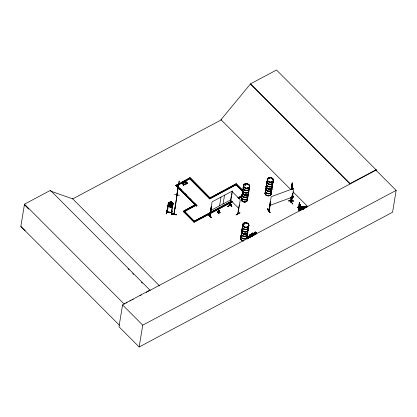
<?xml version="1.0" encoding="UTF-8"?>
<svg xmlns="http://www.w3.org/2000/svg" width="417" height="417" viewBox="0 0 417 417"><rect width="100%" height="100%" fill="white"/><g stroke="black" fill="none" stroke-linecap="round" stroke-linejoin="round"><path stroke-width="0.63" d="M288.72 200.963L293.625 201.14C293.98 200.525 288.444 200.056 288.715 200.984M293.401 196.49L292.176 196.438C293.698 196.887 293.855 195.672 292.192 196.063M293.62 200.999L288.715 200.759M298.452 207.494C298.332 206.498 298.332 209.073 298.41 207.452L298.275 207.082L298.171 207.718M299.302 209.777L299.145 210.418L299.244 209.589L299.614 209.683L299.979 206.608A1.1 0.281 82.2 0 1 300.23 205.633L300.376 204.763M209.73 215.448L210.204 215.438L209.746 215.891L212.081 201.828L232.472 190.986L232.269 192.237M209.824 215.584L210.121 215.74L210.158 215.407M229.996 205.388L229.725 205.091L230.22 204.763M292.317 185.205L292.129 187.17M298.249 207.452L298.692 207.254L299.072 204.294A1.1 0.281 82.2 0 1 299.323 203.314L299.599 202.381L299.614 204.121A1.1 0.281 82.2 0 1 299.484 205.435L298.968 208.078M298.848 207.306L299.072 204.294M299.01 210.048L299.114 209.412L299.453 209.6M299.542 209.626L299.875 210.392L300.396 207.755A1.1 0.281 82.2 0 0 300.521 206.441L300.443 204.705L300.162 205.638A1.1 0.281 82.2 0 0 299.917 206.618L299.698 209.694M292.103 188.484L292.27 186.42M298.301 207.504L298.608 207.327M291.942 189.485L292.421 185.998L292.254 183.172M292.088 189.109L292.015 186.743C290.712 194.358 292.484 181.734 291.811 188.275L291.999 187.942M292.14 189.115L292.036 185.487M292.479 189.094L292.426 187.853M291.686 188.317L291.989 186.138L292.077 186.389M291.754 186.806L291.827 185.831M292.307 184.001L291.848 186.847L292.056 186.467M291.546 189.61L291.66 188.145M293.417 196.152L292.192 196.099M299.614 204.121L299.536 202.386M299.651 209.746L299.385 209.793M300.396 207.755L300.329 207.765A1.1 0.281 82.2 0 0 300.459 206.451L300.443 204.705M291.332 189.334L291.483 188.364L291.384 189.334M174.41 194.504L179.289 195.292M292.244 184.027L292.108 186.477M291.097 197.522L290.821 197.512M291.337 200.525L291.035 200.848L290.878 197.549M229.85 205.472L230.174 205.028M218.701 212.967L219.128 210.163L217.846 212.237L218.701 212.967L219.467 212.706L219.196 210.262M176.516 214.51L176.459 214.891L171.575 214.166L171.632 213.785L176.511 214.531M176.954 194.979L176.683 195.307L177.022 194.708M176.777 194.671L176.881 195.307L179.221 180.936L173.957 214.317L175.437 205.216M174.165 214.27L174.249 213.697M175.609 205.242L175.395 205.545M178.184 186.222L176.704 195.318M175.004 208.995L177.793 189.672M217.174 212.154L218.607 213.488L220.239 212.623M25.14 230.815L20.85 226.457L24.499 204.163L50.441 190.371L149.958 290.133L149.854 290.769L149.62 290.534L375.972 170.183L376.04 169.771L276.518 70.014L250.581 83.807L221.026 119.663L221.26 119.898L72.73 198.873L50.942 191.221M50.337 191.007L50.441 190.371M124.808 303.727L122.556 304.926L118.981 326.761L139.158 346.986L392.574 212.243L396.15 190.407L375.972 170.183M139.158 346.986L142.734 325.151L396.15 190.407M167.087 210.241L166.816 210.189L166.216 213.806L166.487 213.853L167.055 210.189M166.779 212.107L166.956 211.643L171.236 212.383M168.718 203.329L168.26 203.381L168.718 203.329L167.316 212.196L167.295 211.7L166.873 211.831L167.368 211.878M172.284 203.215L171.543 202.725L172.284 203.215L171.955 205.221L171.012 205.951L169.521 205.706L168.859 204.711L169.193 202.688L170.053 202.469M169.349 206.764L170.178 201.348L171.773 201.656M170.402 201.984L170.464 201.614L171.423 201.781L171.361 202.146L170.402 201.984L171.366 202.136M171.152 205.086L169.662 204.83L171.152 205.091L171.481 203.079L169.99 202.824L171.481 203.084M172.654 202.949L171.533 202.761L171.778 201.62M171.705 212.592L171.288 212.373C170.725 213.045 171.971 212.159 171.674 212.785M172.612 203.97L173.05 204.043L172.612 203.97L171.21 212.858M175.76 185.497L176.553 184.83L197.064 205.706L196.318 206.102L175.76 185.497L190.037 177.658L210.549 198.534L190.037 177.658M172.607 206.253L173.081 203.35M171.585 212.91L173.138 203.345L172.69 202.876L168.963 202.266L168.343 202.532L166.821 212.149L171.595 212.931M172.023 210.877L171.637 214.698L171.429 214.489M181.948 183.735L182.286 183.391L183.402 183.965L181.948 183.735L183.407 184.225L181.979 183.553M183.277 182.86L183.569 182.709L183.277 182.86L183.402 183.965M183.741 183.866C187.541 185.007 182.568 184.668 183.569 182.709M183.902 185.028L183.579 185.367L183.902 185.028L183.751 184.126L185.179 184.35M183.871 185.211L183.751 184.126M184.429 182.417L184.767 182.073L185.909 182.464L184.429 182.417L185.888 182.907L186.06 184.048L186.378 183.709L186.232 182.808L187.629 183.214L186.201 182.99L186.05 181.39L185.732 181.723L185.883 182.646M183.72 184.309L184.872 184.512M186.05 181.39L185.732 181.723M185.888 182.907L184.46 182.234M186.06 184.048L185.919 182.724M195.886 204.528L195.927 204.252L183.141 211.304L194.02 222.209L232.566 201.713M189.25 178.325L189.297 178.054L209.808 198.93L189.709 178.784M196.318 206.102L197.105 205.435M194.02 222.209L232.04 201.745M194.76 221.813L184.528 211.237M209.949 197.934L236.225 183.715L242.929 190.433M210.121 215.74L211.45 206.842L211.106 207.03L209.636 215.787L210.017 215.579L211.252 208.047M207.947 214.38L211.033 217.492L211.273 217.194M219.582 205.816L221.01 197.085M223.085 203.955L224.518 195.219M227.698 206.524L231.628 204.382L227.812 206.425M237.826 213.874L240.291 199.769L232.071 191.523L229.746 205.795L231.341 196.97M230.158 204.58L229.939 204.893M230.919 200.504L230.168 205.081L229.731 205.055M231.451 197.225L231.659 195.98M231.862 194.729L232.066 193.483M228.61 203.418L231.716 206.493L228.657 203.225M243.08 191.721L235.485 184.105L235.438 184.382L236.225 183.715M236.126 214.958L239.884 212.66L239.937 212.925M237.805 213.885L239.285 204.935M247.625 238.451L247.813 237.294L249.121 236.246L249.298 235.167L250.544 234.495L250.372 235.569L251.222 235.11L251.753 235.756L252.947 234.224L251.962 235.866M247.568 239.009L248.313 236.679M248.23 238.456L248.475 236.95L249.121 236.246M248.855 238.117L249.1 236.616L250.263 235.986L250.018 237.492M249.194 236.293L249.335 235.183L250.581 234.531M250.356 235.662L250.544 234.495M250.643 237.153L250.888 235.652L250.32 235.631M253.155 234.182L252.587 234.156L252.775 232.994L251.524 233.656L251.378 234.766L250.57 235.198M252.811 233.025L251.555 233.692L251.415 234.781L250.732 235.469M251.357 236.496L251.587 235.313L251.232 235.193M252.551 234.125L252.728 233.051M252.28 236.022L252.53 234.516L251.357 235.136M252.421 236.491L252.707 234.719M252.457 236.47L252.744 234.755M253.166 235.386L254.156 232.603L255.433 231.961L255.214 233.093L256.403 232.78M253.708 235.553L253.953 234.046L255.121 233.416L254.876 234.922M255.402 231.925L255.178 233.061L255.746 233.082L255.496 234.583M256.215 233.927L256.413 232.712L256.257 233.895M269.372 210.267L268.809 210.627L269.189 210.486L270.127 204.757M270.623 201.75L269.262 210.653L268.85 210.757L271.196 196.699L293.792 188.416L291.478 202.506L291.389 202M269.83 212.462C262.027 201.672 275.23 219.561 267.552 208.87M291.144 189.417L292.171 183.172M291.165 189.751L292.171 183.225M291.415 188.797L292.234 183.808M291.332 189.756L291.744 187.259M291.864 186.435L292.484 182.922L292.301 184.074M292.009 187.066L292.192 184.429M292.546 184.132L292.322 185.211L292.426 182.922M291.827 189.381L292.072 187.874M292.145 187.952L292.385 186.8M292.119 188.964L292.426 187.092M292.244 188.672L292.447 187.426M291.071 197.585L291.071 200.832M292.671 188.786L292.614 189.146L292.63 188.062M291.019 200.796L291.561 197.382M291.071 200.874L291.681 197.09M291.733 197.387L291.03 200.541M292.546 193.863L292.927 193.723L292.458 193.749L291.139 202.626L292.161 195.552M292.838 193.603L291.353 202.339L290.983 202.5M292.166 197.231L293.417 197.085L292.155 197.027M292.75 204.054L290.268 200.525L292.791 204.012M298.421 208.417L298.473 208.114L299.375 208.093L299.312 208.469L298.932 206.874L298.066 206.994L298.103 207.791L306.042 206.712M298.473 208.114L298.463 208.766L305.181 207.854M299.562 202.391L299.323 203.314M298.916 207.275L298.968 206.968L298.066 206.994M298.895 209.72L298.911 209.324L299.776 209.204M299.291 208.302L299.338 207.994M299.208 210.835L300.214 210.418L299.317 210.444L299.265 210.747L300.131 210.627L299.76 209.6M302.591 206.749L303.044 207.885M303.461 206.629L303.91 207.77M303.612 207.312L303.347 206.962M304.228 206.524L304.681 207.666M305.098 206.405L305.552 207.546M376.04 169.771L350.098 183.563L350.03 183.975L250.513 84.213M376.593 170.887L376.801 169.615M166.487 213.853L167.087 210.059M168.963 202.266C167.446 203.063 169.589 201.703 170.042 202.521L169.187 202.709M172.664 206.227L171.955 207.213L168.244 206.571M173.128 203.387L172.69 202.876L168.963 202.287L170.042 202.506M171.366 214.651L172.002 210.861M171.413 214.63L172.002 211.002M171.992 207.254L168.233 206.618L167.869 205.419L168.233 206.618L171.997 207.213M269.299 210.314L268.819 210.324L269.288 210.147M291.493 202.474L291.113 202.599M291.592 202.12L291.149 202.308M218.268 212.842L218.935 210.184M245.394 184.981L244.643 184.757L245.285 184.418M244.821 184.517L244.941 184.908M245.232 184.95L245.384 184.84M245.358 184.507L245.305 185.075M247.886 187.744L248.36 187.676M248.141 187.864L248.151 187.551M248.313 187.905L248.417 187.775M243.898 223.668L244.268 223.423M244.284 223.83L244.06 223.58M244.081 223.7L244.346 223.413M244.607 223.893L244.419 223.418M244.815 223.773L244.445 224.096L243.94 223.726M247.145 226.749L247.573 226.639M247.516 226.926L247.145 226.801L247.448 226.556M247.38 226.577L247.177 226.765M247.276 226.89L247.51 226.593L247.662 226.879M268.449 178.44L268.803 178.976L269.299 178.57M268.923 178.768L268.564 178.408L269.017 178.294M269.205 178.57L268.741 178.815M271.993 181.478C272.4 182.417 271.05 181.213 272.139 181.614M298.608 207.275L299.031 208.067L299.484 205.435M250.831 235.381L251.274 235.146L248.323 236.705M217.95 212.576L218.935 210.288L217.846 212.237M218.988 210.152L217.971 211.919M227.771 206.566L231.591 204.507M208.135 214.15L211.252 217.21M211.216 217.366L208.119 214.27L211.195 217.382M298.562 207.437L298.348 207.072L298.379 208.078M291.785 188.786L292.004 187.937M249.788 237.429L250.779 235.813L249.58 237.32C249.272 236.032 247.917 237.195 249.272 237.716M254.646 234.86L255.626 233.212L254.438 234.75C254.109 233.473 252.832 234.609 254.125 235.146M172.612 206.212L171.96 207.171L168.286 206.566M245.347 184.887L245.483 184.538M248.323 187.655L247.901 187.697L248.256 187.926M248.292 187.603L248.402 187.879L248.068 187.598M269.273 178.742L268.517 178.773M271.993 181.494L271.795 181.729M244.268 223.856L244.716 223.616M247.63 226.926L247.568 226.775M256.445 232.743C256.116 231.471 249.267 237.435 253.979 233.676M174.223 214.02L174.181 213.937M303.586 207.317L302.956 207.275L303.263 206.884M171.955 205.216L171.012 205.941L169.521 205.69L168.864 204.695M244.576 223.82L244.56 223.47M270.007 212.373L267.532 208.99L270.065 212.373M167.3 211.883L166.831 211.789M211.56 206.952L211.106 207.03M210.126 215.688L209.84 215.865M229.725 205.107L230.012 204.929M231.716 206.493L228.662 203.366L231.925 206.363M254.224 232.65L255.386 232.019M220.989 119.679L290.67 189.469M177.058 184.809L180.384 183.037M181.494 182.448L185.925 180.092M187.035 179.503L189.996 177.929M186.091 183.866L186.378 183.709M184.84 184.695L185.148 184.533M184.804 210.418L194.775 205.117M196.527 204.856L183.741 211.904L195.933 205.425M211.648 197.032L224.68 190.105M225.811 189.5L230.909 186.79M232.04 186.185L234.875 184.684M209.85 198.659L236.085 184.71L209.808 198.93M210.653 210.564L231.044 199.722M231.44 201.14L194.16 221.213L201.609 217.252M237.737 197.794L242.324 195.354M202.756 216.642L207.911 213.9M209.053 213.29L214.208 210.554M215.354 209.944L220.51 207.202M221.656 206.592L231.393 201.416M238.269 197.762L239.983 196.845M241.13 196.235L242.277 195.63M238.336 198.393L242.35 196.261M238.868 198.362L241.73 196.84M217.189 212.065L218.826 211.169M250.544 235.193L253.489 233.645L253.828 233.817L253.458 233.609L252.634 234.099M149.958 290.133L124.021 303.925L24.499 204.163M125.939 303.123L127.065 302.523M129.885 301.027L131.011 300.428M132.142 299.828L133.268 299.229M140.034 295.632L141.165 295.033M146.237 292.333L149.057 290.831M268.829 210.575L270.242 201.891L270.706 201.864M303.44 207.468C304.217 206.681 302.236 206.936 303.169 207.478M168.385 202.615L168.974 202.344M244.925 184.559L245.394 184.47M245.008 184.856L245.337 184.84M268.751 178.309L268.605 178.591M269.278 210.601L268.897 210.741L268.929 210.455M269.768 205.435L292.364 197.147M291.238 202.297L291.462 202.021M291.17 202.599L291.097 202.109L291.108 202.386M244.993 184.533L245.342 184.622M245.264 184.867L244.935 184.82M237.961 213.348L237.836 213.655M297.993 207.431L306.558 206.134L306.631 206.446L298.082 207.609M306.552 206.368L298.004 207.53L306.631 206.446M298.504 208.208L299.375 208.093M306.907 207.186L298.311 208.354L298.442 208.641L305.765 207.645M306.902 207.244L298.358 208.349M298.369 208.51L305.703 207.536M305.77 207.588L298.395 208.589L297.947 207.369L306.5 206.233M299.813 209.298L298.911 209.324M303.722 209.037L298.791 209.704L303.712 209.068M303.133 209.303L298.848 209.86L303.201 209.355M298.921 209.991L303.195 209.412M301.997 209.704C300.183 210.882 297.67 208.682 299.297 211.07M292.479 187.853L292.526 188.755L292.703 187.608L292.776 188.818L292.651 187.603L292.473 188.755L292.38 188.505M292.254 184.142L292.062 183.803M291.645 186.05L291.546 187.494M292.458 188.489L292.307 188.818M292.166 197.158L293.396 197.215M292.265 186.446L292.254 185.237L292.02 186.383L291.983 185.482M174.275 213.702L174.014 213.624L173.946 214.265M172.393 202.865L172.69 202.876L171.533 202.766M170.459 201.63L171.423 201.786M167.379 211.846L171.653 212.581L171.262 212.534M171.622 212.774L166.873 212.144M268.902 178.278L269.226 178.429M245.097 184.846L244.894 184.481L244.821 184.752M244.034 223.887L244.815 223.684M186.222 182.547L187.66 183.032M186.196 182.729L187.629 183.214M244.956 184.997L244.68 184.632M244.498 223.434L244.842 223.72M251.196 235.157L251.587 235.313M219.592 212.389L219.17 211.789L219.128 210.163M231.498 196.188L231.154 196.376M250.581 83.807L350.098 183.563M292.969 191.773L307.678 206.519M236.184 183.986L242.439 190.256M235.886 184.83L243.038 191.997M230.643 200.259L238.863 208.5M218.941 211.19L220.249 212.534M180.16 188.765L181.531 190.136M184.726 193.342L186.555 195.177M189.751 198.383L191.122 199.753M194.322 202.959L195.693 204.33M175.807 185.226L196.36 205.826M184.481 211.508L194.312 221.364M183.183 211.033L194.061 221.933M72.495 198.638L159.602 285.953M128.019 268.876L128.936 269.799M132.611 273.484L133.534 274.407M141.347 282.241L142.265 283.159M122.556 304.926L142.734 325.151M20.85 226.457L119.45 325.291M24.394 204.799L28.69 209.157M268.626 178.752L268.543 178.466M267.344 209.084L269.851 212.43M239.937 212.915L236.058 214.864M306.13 207.468L305.687 206.253L306.114 207.541M299.224 210.408L299.192 209.402L299.286 209.777M186.201 182.99L186.352 183.892M219.18 210.204L219.483 212.055M185.758 181.541L185.909 182.464M183.537 182.891L183.715 184.048M183.438 184.043L183.579 185.367M219.175 210.309L219.467 212.706M292.406 183.381L292.39 184.465L292.348 183.735M291.499 187.488L291.681 189.771M292.176 186.05L292.213 186.78M219.123 210.345L219.139 212.92M248.678 189.813A3.122 2.314 9.3 0 1 245.509 192.836A3.122 2.314 9.3 0 1 243.33 188.99M249.215 188.265A3.081 2.283 9.3 0 1 245.863 190.663A3.081 2.283 9.3 0 1 243.33 187.363M248.657 189.683A3.075 2.278 9.3 0 1 246.332 192.706A3.075 2.278 9.3 0 1 242.819 189.943M243.007 189.375A3.075 2.278 9.3 0 1 243.392 188.875M248.813 190.678A3.075 2.278 9.3 0 1 245.076 192.988A3.075 2.278 9.3 0 1 243.325 189.282M248.282 191.971A3.075 2.278 9.3 0 1 245.16 194.947A3.075 2.278 9.3 0 1 243.017 191.163A3.07 2.273 9.3 0 0 245.165 194.937A3.07 2.273 9.3 0 0 248.277 191.966M248.657 189.933A3.122 2.314 9.3 0 1 245.488 192.962A3.122 2.314 9.3 0 1 243.309 189.115M249.074 187.4A3.122 2.314 9.3 0 1 245.9 190.428A3.122 2.314 9.3 0 1 243.726 186.581M249.053 187.275A3.075 2.278 9.3 0 1 245.931 190.251A3.075 2.278 9.3 0 1 243.783 186.467M249.053 187.525A3.122 2.314 9.3 0 1 245.884 190.553A3.122 2.314 9.3 0 1 243.705 186.707M248.282 192.023A3.086 2.288 9.3 0 1 245.149 195.015A3.086 2.288 9.3 0 1 242.996 191.215M247.552 196.678A3.122 2.314 9.3 0 1 244.383 199.707A3.122 2.314 9.3 0 1 242.204 195.86M247.86 194.546A3.075 2.278 9.3 0 1 244.737 197.528A3.075 2.278 9.3 0 1 242.595 193.738M247.531 196.553A3.075 2.278 9.3 0 1 244.81 199.571A3.075 2.278 9.3 0 1 241.886 196.245M247.463 196.954A3.075 2.278 9.3 0 1 244.346 199.936A3.075 2.278 9.3 0 1 242.199 196.152M247.156 198.836A3.075 2.278 9.3 0 1 244.435 201.859A3.075 2.278 9.3 0 1 241.511 198.528A3.07 2.273 9.3 0 0 244.435 201.849A3.07 2.273 9.3 0 0 247.151 198.836A3.086 2.288 9.3 0 1 244.43 201.922A3.086 2.288 9.3 0 1 241.49 198.575M247.531 196.803A3.122 2.314 9.3 0 1 244.362 199.832A3.122 2.314 9.3 0 1 242.183 195.985M247.948 194.27A3.122 2.314 9.3 0 1 244.779 197.298A3.122 2.314 9.3 0 1 242.6 193.452M247.927 194.14A3.075 2.278 9.3 0 1 244.805 197.121A3.075 2.278 9.3 0 1 242.663 193.337M247.927 194.395A3.122 2.314 9.3 0 1 244.758 197.423A3.122 2.314 9.3 0 1 242.579 193.577M248.256 192.201A3.086 2.288 9.3 0 1 245.921 195.234A3.086 2.288 9.3 0 1 242.397 192.461M242.585 191.888A3.086 2.288 9.3 0 1 242.97 191.393M242.397 192.581A3.07 2.273 9.3 0 0 245.9 195.344A3.07 2.273 9.3 0 0 248.219 192.326A3.075 2.278 9.3 0 1 245.102 195.307A3.075 2.278 9.3 0 1 242.96 191.518A3.07 2.273 9.3 0 0 242.585 192.018M247.938 228.813A3.122 2.314 9.3 0 1 244.769 231.842A3.122 2.314 9.3 0 1 242.59 227.995M248.245 226.681A3.075 2.278 9.3 0 1 245.921 229.704A3.075 2.278 9.3 0 1 242.407 226.937M242.595 226.368A3.075 2.278 9.3 0 1 242.981 225.873M247.917 228.688A3.075 2.278 9.3 0 1 244.795 231.664A3.075 2.278 9.3 0 1 242.652 227.88M247.849 229.089A3.075 2.278 9.3 0 1 244.727 232.071A3.075 2.278 9.3 0 1 242.585 228.281M247.536 230.971A3.07 2.273 9.3 0 1 244.821 233.984A3.07 2.273 9.3 0 1 241.902 230.658A3.07 2.273 9.3 0 0 244.821 233.994A3.07 2.273 9.3 0 0 247.536 230.976A3.075 2.278 9.3 0 1 244.419 233.953A3.075 2.278 9.3 0 1 242.277 230.163M247.917 228.938A3.122 2.314 9.3 0 1 244.748 231.967A3.122 2.314 9.3 0 1 242.569 228.12M248.334 226.405A3.122 2.314 9.3 0 1 245.16 229.433A3.122 2.314 9.3 0 1 242.986 225.587M248.313 226.275A3.075 2.278 9.3 0 1 245.191 229.256A3.075 2.278 9.3 0 1 243.048 225.472M248.313 226.53A3.122 2.314 9.3 0 1 245.144 229.553A3.122 2.314 9.3 0 1 242.965 225.712M247.119 233.551A3.075 2.278 9.3 0 1 244.398 236.569A3.075 2.278 9.3 0 1 241.474 233.239M247.015 236.147A3.075 2.278 9.3 0 1 243.669 238.534A3.075 2.278 9.3 0 1 241.146 235.245M246.723 235.959A3.075 2.278 9.3 0 1 244.002 238.983A3.075 2.278 9.3 0 1 241.078 235.652M240.771 237.534A3.075 2.278 9.3 0 0 243.299 240.823A3.07 2.273 9.3 0 1 240.776 237.528A3.086 2.288 9.3 0 0 243.288 240.88M247.02 236.408A3.122 2.314 9.3 0 1 243.622 238.837A3.122 2.314 9.3 0 1 241.057 235.496M247.041 236.283A3.122 2.314 9.3 0 1 243.643 238.712A3.122 2.314 9.3 0 1 241.078 235.37M247.437 233.874A3.122 2.314 9.3 0 1 244.039 236.298A3.122 2.314 9.3 0 1 241.469 232.957M247.411 233.734A3.075 2.278 9.3 0 1 244.065 236.126A3.075 2.278 9.3 0 1 241.537 232.837M242.22 230.523A3.075 2.278 9.3 0 0 241.834 231.023A3.07 2.273 9.3 0 1 242.225 230.533M247.417 234A3.122 2.314 9.3 0 1 243.617 236.345A3.122 2.314 9.3 0 1 241.839 232.577M247.516 231.206A3.086 2.288 9.3 0 1 245.571 234.203A3.086 2.288 9.3 0 1 241.678 232.071M241.657 231.466A3.086 2.288 9.3 0 1 242.23 230.398M272.421 183.699A3.122 2.314 9.3 0 1 269.252 186.727A3.122 2.314 9.3 0 1 267.073 182.881M272.958 182.156A3.081 2.283 9.3 0 1 269.606 184.549A3.081 2.283 9.3 0 1 267.073 181.254M272.405 183.569A3.081 2.283 9.3 0 1 269.278 186.555A3.081 2.283 9.3 0 1 267.13 182.761M272.567 184.564A3.081 2.283 9.3 0 1 269.21 186.962A3.081 2.283 9.3 0 1 266.677 183.662M266.187 186.118A3.075 2.278 9.3 0 0 269.7 188.88A3.075 2.278 9.3 0 0 272.025 185.857A3.07 2.273 9.3 0 1 269.7 188.87A3.07 2.273 9.3 0 1 266.197 186.112M272.4 183.824A3.122 2.314 9.3 0 1 269.231 186.852A3.122 2.314 9.3 0 1 267.052 183.006M272.817 181.291A3.122 2.314 9.3 0 1 269.643 184.319A3.122 2.314 9.3 0 1 267.464 180.472M273.026 181.749A3.081 2.283 9.3 0 1 269.278 184.064A3.081 2.283 9.3 0 1 267.521 180.352M273.026 182.015A3.122 2.314 9.3 0 1 269.622 184.439A3.122 2.314 9.3 0 1 267.057 181.098M272.025 185.914A3.086 2.288 9.3 0 1 269.695 188.948A3.086 2.288 9.3 0 1 266.166 186.17M266.359 185.601A3.086 2.288 9.3 0 1 266.739 185.101M266.171 186.253A3.07 2.273 9.3 0 0 269.679 189.016A3.07 2.273 9.3 0 0 271.999 185.998A3.081 2.283 9.3 0 1 268.882 188.984A3.081 2.283 9.3 0 1 266.729 185.19A3.07 2.273 9.3 0 0 266.359 185.69M271.295 190.569A3.122 2.314 9.3 0 1 268.126 193.597A3.122 2.314 9.3 0 1 265.947 189.751M271.608 188.432A3.081 2.283 9.3 0 1 269.278 191.466A3.081 2.283 9.3 0 1 265.759 188.692M265.947 188.124A3.081 2.283 9.3 0 1 266.333 187.624M271.279 190.439A3.081 2.283 9.3 0 1 268.152 193.425A3.081 2.283 9.3 0 1 266.004 189.631M271.206 190.845A3.075 2.278 9.3 0 1 268.887 193.869A3.075 2.278 9.3 0 1 265.374 191.106M265.561 190.538A3.075 2.278 9.3 0 1 265.942 190.037M271.274 190.694A3.122 2.314 9.3 0 1 268.105 193.723A3.122 2.314 9.3 0 1 265.926 189.876M271.691 188.161A3.122 2.314 9.3 0 1 268.522 191.184A3.122 2.314 9.3 0 1 266.343 187.342M271.67 188.031A3.075 2.278 9.3 0 1 268.548 191.012A3.075 2.278 9.3 0 1 266.406 187.223M272.192 186.806A3.075 2.278 9.3 0 1 268.449 189.115A3.075 2.278 9.3 0 1 266.703 185.409A3.07 2.273 9.3 0 0 268.454 189.104A3.07 2.273 9.3 0 0 272.186 186.8M271.67 188.286A3.122 2.314 9.3 0 1 268.501 191.309A3.122 2.314 9.3 0 1 266.322 187.462M271.999 186.091A3.086 2.288 9.3 0 1 268.861 189.083A3.086 2.288 9.3 0 1 266.713 185.284M265.613 192.06A3.075 2.278 9.3 0 0 267.756 195.849A3.075 2.278 9.3 0 0 270.878 192.868A3.07 2.273 9.3 0 1 268.157 195.881A3.07 2.273 9.3 0 1 265.238 192.555M293.396 196.298L292.166 196.271L293.396 196.298M171.601 213.968L176.485 214.719L171.606 213.947M177.152 185.429L177.105 185.701L189.897 178.653L177.152 185.429M249.512 235.251L249.455 235.605L250.263 234.844L249.512 235.251M251.774 233.775L251.712 234.13L252.525 233.374L251.774 233.775M254.37 232.681L254.307 233.04L255.115 232.274L254.37 232.681M169.385 202.792L170.199 204.194C167.67 205.472 169.63 205.909 170.48 204.476C170.798 206.107 172.862 206.326 170.861 204.294C173.196 203.089 171.502 202.615 170.584 204.002L169.933 202.917L169.385 202.792M248.125 237.779L247.781 237.966L248.125 237.779M251.503 235.954L251.159 236.142L251.503 235.954M252.978 235.209L252.634 235.397L252.978 235.209M256.361 233.384L256.017 233.572L256.361 233.384M244.206 187.238A3.075 2.278 9.3 0 0 249.439 187.009A3.075 2.278 9.3 0 0 246.113 183.673A3.075 2.278 9.3 0 0 244.206 187.238A3.07 2.273 9.3 0 0 249.434 187.009A3.07 2.273 9.3 0 0 246.113 183.683A3.07 2.273 9.3 0 0 244.211 187.243M244.174 187.447A3.075 2.278 9.3 0 0 249.408 187.217A3.075 2.278 9.3 0 0 246.082 183.881A3.075 2.278 9.3 0 0 244.174 187.447A3.07 2.273 9.3 0 0 249.397 187.217A3.07 2.273 9.3 0 0 246.082 183.892A3.07 2.273 9.3 0 0 244.18 187.447M244.185 187.322A3.086 2.288 9.3 0 0 249.439 187.092A3.086 2.288 9.3 0 0 246.098 183.746A3.086 2.288 9.3 0 0 244.185 187.322M245.936 195.135A3.075 2.278 9.3 0 0 248.261 192.112A3.07 2.273 9.3 0 1 245.936 195.125A3.075 2.278 9.3 0 1 242.423 192.367A3.07 2.273 9.3 0 0 245.936 195.125M242.996 191.304A3.075 2.278 9.3 0 0 242.611 191.799A3.07 2.273 9.3 0 1 243.002 191.304M244.414 202A3.075 2.278 9.3 0 0 247.135 198.982A3.07 2.273 9.3 0 1 244.414 201.99A3.075 2.278 9.3 0 1 241.485 198.669A3.07 2.273 9.3 0 0 244.414 201.99M243.465 226.243A3.075 2.278 9.3 0 0 248.699 226.009A3.075 2.278 9.3 0 0 245.373 222.678A3.075 2.278 9.3 0 0 243.465 226.243A3.07 2.273 9.3 0 0 248.694 226.014A3.07 2.273 9.3 0 0 245.373 222.688A3.07 2.273 9.3 0 0 243.471 226.243M243.434 226.452A3.075 2.278 9.3 0 0 248.668 226.217A3.075 2.278 9.3 0 0 245.342 222.887A3.075 2.278 9.3 0 0 243.434 226.452A3.07 2.273 9.3 0 0 248.657 226.222A3.07 2.273 9.3 0 0 245.342 222.897A3.07 2.273 9.3 0 0 243.439 226.452M243.445 226.337A3.086 2.288 9.3 0 0 248.694 226.103A3.086 2.288 9.3 0 0 245.358 222.756A3.086 2.288 9.3 0 0 243.445 226.337M244.398 234.083A3.075 2.278 9.3 0 0 247.521 231.107A3.07 2.273 9.3 0 1 244.398 234.083A3.075 2.278 9.3 0 1 242.256 230.299A3.07 2.273 9.3 0 0 244.398 234.083M245.55 234.318A3.075 2.278 9.3 0 0 247.484 231.331A3.07 2.273 9.3 0 1 245.55 234.318A3.07 2.273 9.3 0 1 241.672 232.191A3.075 2.278 9.3 0 0 245.55 234.318M240.75 237.664A3.075 2.278 9.3 0 0 243.273 240.953A3.07 2.273 9.3 0 1 240.755 237.669M267.943 181.129A3.081 2.283 9.3 0 0 273.187 180.9A3.081 2.283 9.3 0 0 269.856 177.559A3.081 2.283 9.3 0 0 267.943 181.129A3.07 2.273 9.3 0 0 273.177 180.9A3.07 2.273 9.3 0 0 269.856 177.574A3.07 2.273 9.3 0 0 267.954 181.129M267.917 181.338A3.075 2.278 9.3 0 0 273.145 181.103A3.075 2.278 9.3 0 0 269.825 177.772A3.075 2.278 9.3 0 0 267.917 181.338A3.07 2.273 9.3 0 0 273.14 181.108A3.07 2.273 9.3 0 0 269.825 177.783A3.07 2.273 9.3 0 0 267.917 181.338M267.928 181.223A3.086 2.288 9.3 0 0 273.177 180.988A3.086 2.288 9.3 0 0 269.841 177.642A3.086 2.288 9.3 0 0 267.928 181.223M266.76 185.049A3.075 2.278 9.3 0 0 266.38 185.549A3.07 2.273 9.3 0 1 266.765 185.049M268.178 195.75A3.075 2.278 9.3 0 0 270.899 192.727A3.07 2.273 9.3 0 1 268.178 195.74A3.075 2.278 9.3 0 1 265.254 192.419A3.07 2.273 9.3 0 0 268.178 195.74"/></g></svg>
